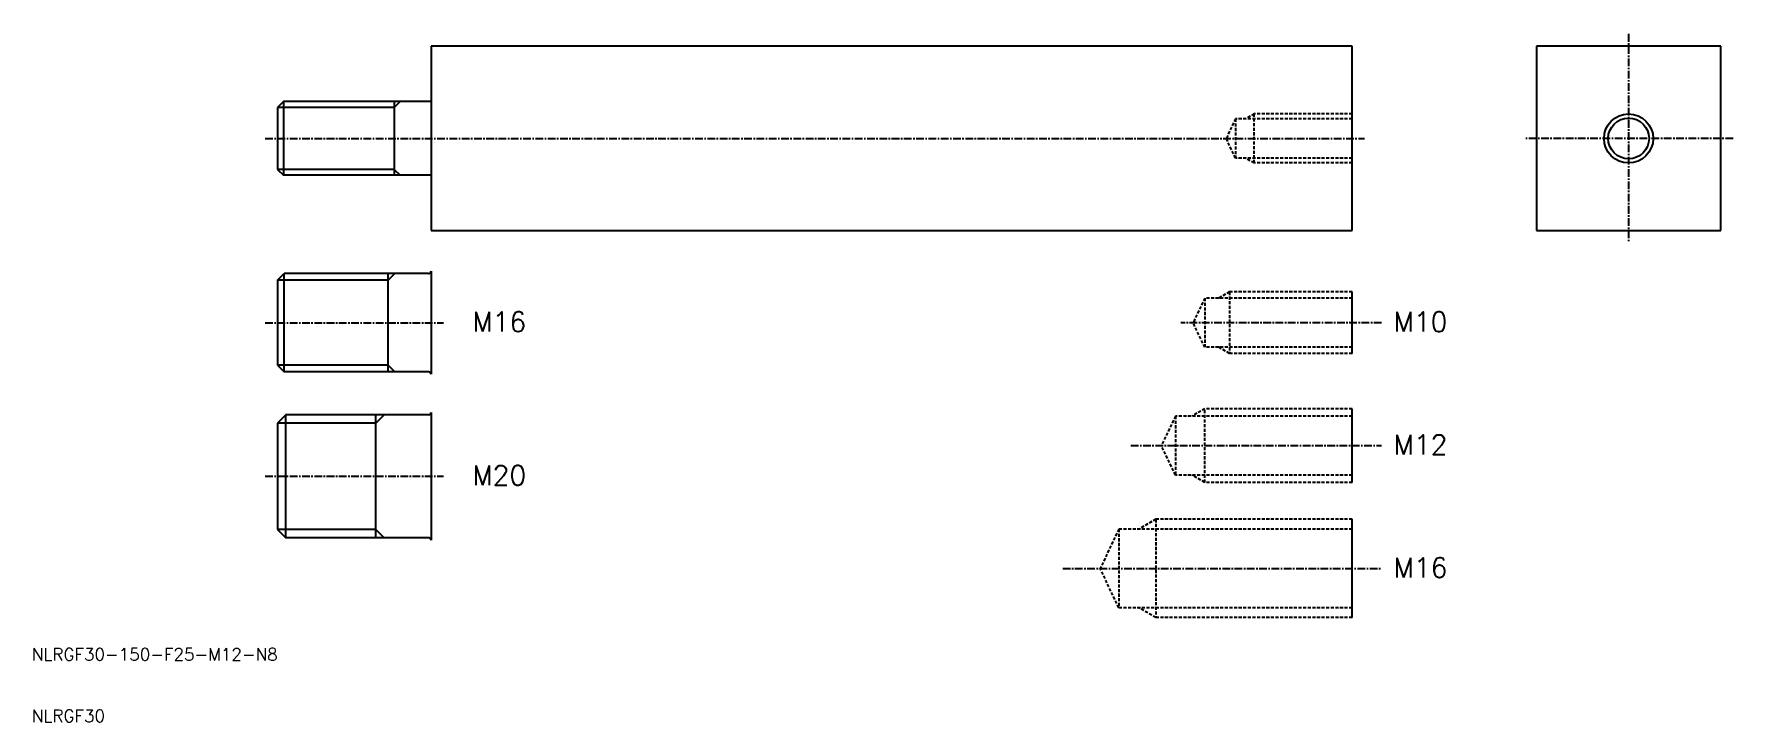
# Model space of a CAD drawing. Extents: x 50 to 327, y 50 to 162.
import ezdxf

# ---------------------------------------------------------------- set-up
doc = ezdxf.new("R2010")
doc.units = 0
doc.linetypes.add('CENTER', pattern=[2, 1.25, -0.25, 0.25, -0.25])
doc.linetypes.add('DASHED', pattern=[0.75, 0.5, -0.25])
doc.layers.get('0').update_dxf_attribs({"linetype": 'CONTINUOUS'})
doc.layers.add('CENTER', color=1, linetype='CENTER')
doc.styles.get("Standard").update_dxf_attribs({"font": 'txt.shx'})

msp = doc.modelspace()

# ---------------------------------------------------------------- linework, layer by layer
at = {"color": 7, "linetype": 'CONTINUOUS'}
for p, q in [((265, 160), (115, 160)), ((115, 160), (115, 130)), ((265, 130), (265, 160)), ((325, 160), (295, 160)), ((295, 160), (295, 130)), ((325, 130), (325, 160)), ((90.95, 151), (90, 150.05)), ((90, 150.05), (90, 139.95)), ((115, 151), (90.95, 151)), ((90.95, 151), (90.95, 139)), ((109, 151), (109, 139)), ((90, 139.95), (90.95, 139)), ((115, 139), (90.95, 139)), ((115, 130), (265, 130)), ((295, 130), (325, 130)), ((90, 121.92), (91.08, 123)), ((90, 121.92), (90, 108.08)), ((114.6, 123), (91.08, 123)), ((91.08, 107), (91.08, 123)), ((108, 107), (108, 123)), ((115, 123.4), (115, 106.6)), ((265, 110), (265, 120)), ((90, 108.08), (91.08, 107)), ((114.6, 107), (91.08, 107)), ((91.35, 100), (90, 98.65)), ((114.6, 100), (91.35, 100)), ((91.35, 80), (91.35, 100)), ((106, 80), (106, 100)), ((115, 100.4), (115, 79.6)), ((265, 89), (265, 101)), ((90, 98.65), (90, 81.35)), ((265, 67), (265, 83)), ((90, 81.35), (91.35, 80)), ((114.6, 80), (91.35, 80))]:
    msp.add_line(p, q, dxfattribs=at)
at = {"color": 3, "linetype": 'CONTINUOUS'}
for p, q in [((109, 150.05), (90, 150.05)), ((109.95, 151), (109, 150.05)), ((109, 139.95), (90, 139.95)), ((109, 139.95), (109.95, 139)), ((108, 121.92), (90, 121.92)), ((108, 121.92), (109.08, 123)), ((108, 108.08), (90, 108.08)), ((108, 108.08), (109.08, 107)), ((107.35, 100), (106, 98.65)), ((106, 98.65), (90, 98.65)), ((106, 81.35), (90, 81.35)), ((106, 81.35), (107.35, 80))]:
    msp.add_line(p, q, dxfattribs=at)
at = {"color": 3, "linetype": 'DASHED'}
for p, q in [((246, 148.2), (244.48, 145)), ((265, 148.2), (246, 148.2)), ((246, 148.2), (246, 141.8)), ((249, 149), (247.61, 148.2)), ((265, 149), (249, 149)), ((249, 149), (249, 141)), ((246, 141.8), (244.48, 145)), ((265, 141.8), (246, 141.8)), ((249, 141), (247.61, 141.8)), ((265, 141), (249, 141)), ((241, 119), (239.1, 115)), ((265, 119), (241, 119)), ((241, 119), (241, 111)), ((245, 120), (243.27, 119)), ((265, 120), (245, 120)), ((245, 120), (245, 110)), ((241, 111), (239.1, 115)), ((265, 111), (241, 111)), ((245, 110), (243.27, 111)), ((265, 110), (245, 110)), ((236.2, 99.8), (233.91, 95)), ((265, 99.8), (236.2, 99.8)), ((236.2, 99.8), (236.2, 90.2)), ((241, 101), (238.92, 99.8)), ((265, 101), (241, 101)), ((241, 89), (241, 101)), ((236.2, 90.2), (233.91, 95)), ((265, 90.2), (236.2, 90.2)), ((241, 89), (238.92, 90.2)), ((265, 89), (241, 89)), ((233, 83), (230.23, 81.4)), ((233, 83), (233, 67)), ((265, 83), (233, 83)), ((227, 81.4), (223.95, 75)), ((227, 81.4), (227, 68.6)), ((265, 81.4), (227, 81.4)), ((227, 68.6), (223.95, 75)), ((265, 68.6), (227, 68.6)), ((233, 67), (230.23, 68.6)), ((265, 67), (233, 67))]:
    msp.add_line(p, q, dxfattribs=at)
at = {"color": 3, "linetype": 'CONTINUOUS'}
msp.add_circle((310, 145), 4, dxfattribs=at)
at = {"color": 7, "linetype": 'CONTINUOUS'}
msp.add_circle((310, 145), 3.32, dxfattribs=at)
for centre, start, end in [((114.6, 123.4), 270, 0), ((114.6, 106.6), 0, 90), ((114.6, 100.4), 270, 0), ((114.6, 79.6), 0, 90)]:
    msp.add_arc(centre, 0.4, start, end, dxfattribs=at)
at = {"layer": 'CENTER', "color": 1, "linetype": 'CENTER'}
for p, q in [((310, 162), (310, 128)), ((88, 145), (267, 145)), ((327, 145), (293, 145)), ((88, 115), (117, 115)), ((269.77, 115), (237.1, 115)), ((228.94, 95), (269.77, 95)), ((88, 90), (117, 90)), ((217.85, 75), (269.77, 75))]:
    msp.add_line(p, q, dxfattribs=at)

# ---------------------------------------------------------------- texts
at = {"color": 7, "linetype": 'CONTINUOUS'}
for s, height, p in [('M16', 3.2, (121.72, 113.55)), ('M10', 3.2, (271.72, 113.55)), ('M12', 3.2, (271.72, 93.55)), ('M20', 3.2, (121.72, 88.55)), ('M16', 3.2, (271.72, 73.55)), ('NLRGF30-150-F25-M12-N8', 2, (50, 60)), ('NLRGF30', 2, (50, 50))]:
    msp.add_text(s, height=height, dxfattribs=at).set_placement(p)

doc.saveas('drawing.dxf')
